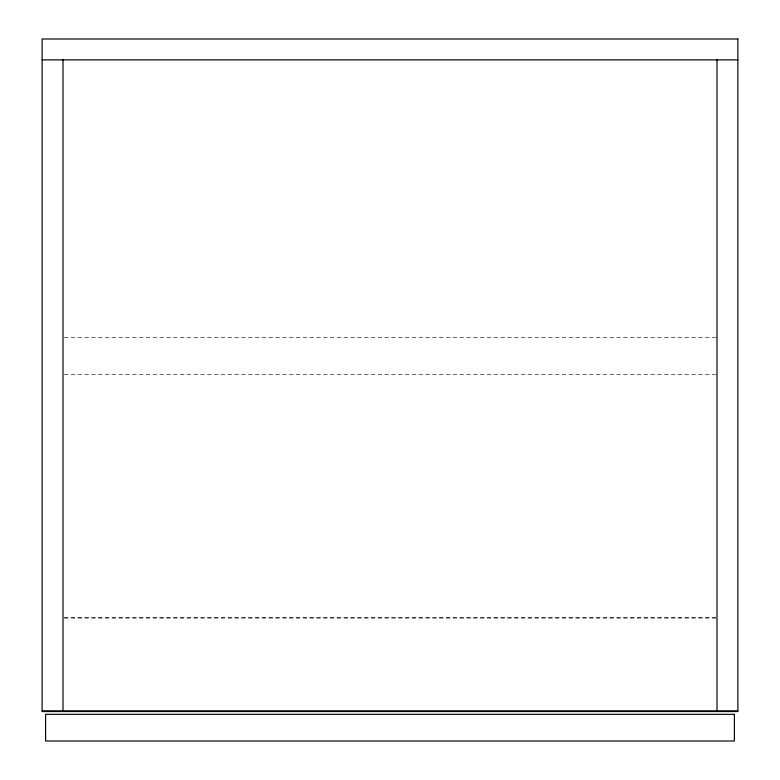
<?xml version="1.0" encoding="UTF-8"?>
<svg xmlns="http://www.w3.org/2000/svg" width="780" height="780" viewBox="0 0 780 780"><rect width="100%" height="100%" fill="white"/><g stroke="black" fill="none" stroke-linecap="round" stroke-linejoin="round"><path stroke-width="0.58" stroke-dasharray="3.9 2.92" d="M64.223 337.467L716.995 337.467M64.223 374.575L715.777 374.575M64.223 617.389L715.777 617.389M64.223 618.082L716.995 618.082"/><path stroke-width="1.17" d="M42.13 59.875L737.87 59.875M42.13 710.853L737.87 710.853M716.995 59.875L716.995 711.545M63.005 59.875L63.005 711.545M737.87 39L42.13 39L42.13 711.545L737.87 711.545L737.87 39M734.389 714.334L45.611 714.334L45.611 741L734.389 741L734.389 714.334"/></g></svg>
